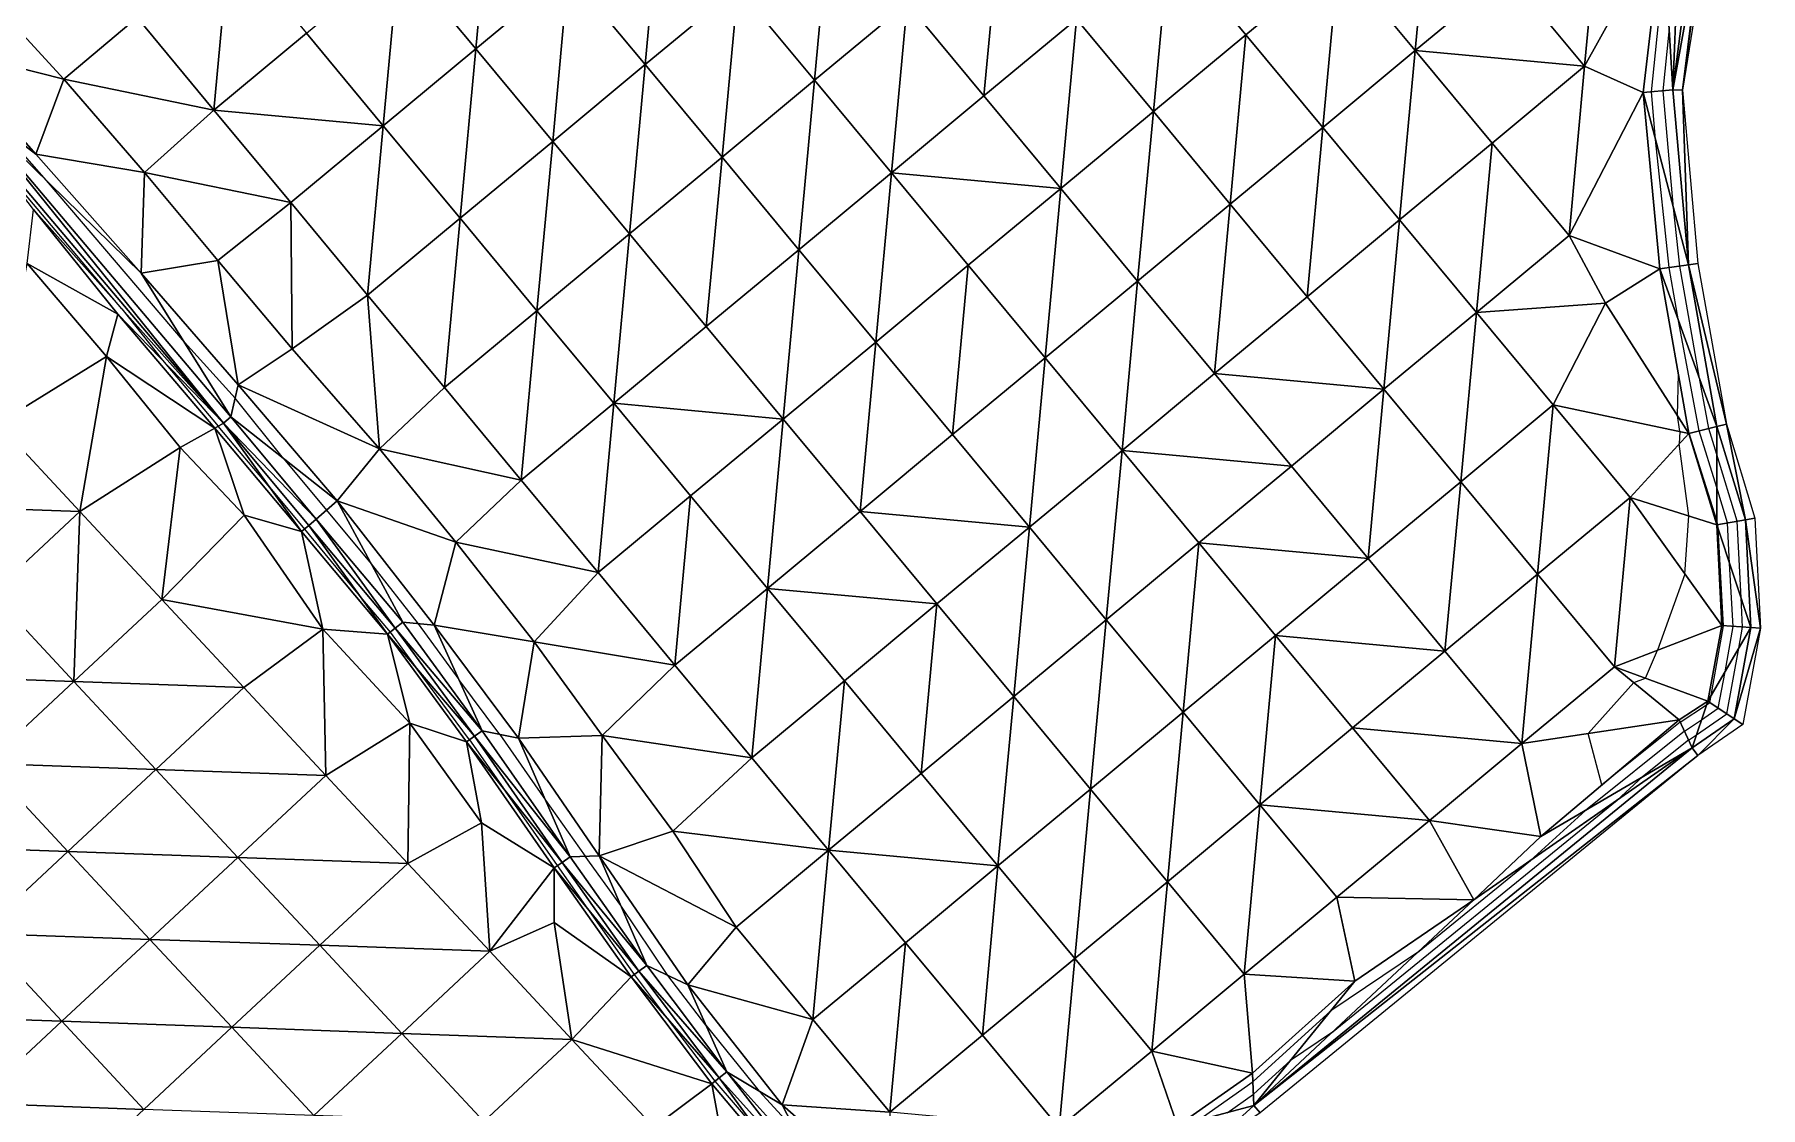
# Model space of a CAD drawing. Extents: x 452550 to 453808, y 451368 to 453069.
# Drawn here: x 453619.3 to 453762.8, y 451922.4 to 452011.6 of the extents above; entities that cross this region are included whole.
import ezdxf

# ---------------------------------------------------------------- set-up
doc = ezdxf.new("R2010")
doc.units = 0
doc.header["$LTSCALE"] = 0.35
doc.header["$MEASUREMENT"] = 0
doc.linetypes.add('DASHED', pattern=[5442.857143, 3628.571429, -1814.285714])
doc.layers.add('Default', color=42, linetype='Continuous', lineweight=25)
doc.layers.add('FPS_Contours-Minor', color=40, linetype='DASHED', lineweight=25)

msp = doc.modelspace()

# ---------------------------------------------------------------- linework, layer by layer
at = {"layer": 'Default', "color": 8, "linetype": 'Continuous', "lineweight": 25}
for points in [[(453760.71, 452046.73, 12.87), (453758.08, 452021.04, 14.34), (453755.53, 452006.96, 13.09)], [(453756.62, 452034.11, 14.3), (453760.71, 452046.73, 12.87), (453755.53, 452006.96, 13.09)], [(453761.5, 452046.63, 12.87), (453761.42, 452038.61, 14.4), (453756.33, 452006.94, 13.09)], [(453758.08, 452021.04, 14.34), (453761.5, 452046.63, 12.87), (453756.33, 452006.94, 13.09)], [(453755.53, 452006.96, 13.09), (453754.69, 452020.67, 14.26), (453756.62, 452034.11, 14.3)], [(453649.63, 452018.07, 14.16), (453657.32, 452024.46, 14.18), (453656.02, 452010.38, 14.16)], [(453657.32, 452024.46, 14.18), (453663.71, 452016.76, 14.17), (453656.02, 452010.38, 14.16)], [(453727.73, 452017.93, 14.16), (453735.43, 452024.32, 14.17), (453734.12, 452010.24, 14.16)], [(453735.43, 452024.32, 14.17), (453741.82, 452016.63, 14.15), (453734.12, 452010.24, 14.16)], [(453663.71, 452016.76, 14.17), (453671.41, 452023.15, 14.2), (453670.1, 452009.07, 14.17)], [(453671.41, 452023.15, 14.2), (453677.79, 452015.46, 14.21), (453670.1, 452009.07, 14.17)], [(453741.82, 452016.63, 14.15), (453749.51, 452023.01, 14.26), (453748.2, 452008.93, 14.3)], [(453748.2, 452008.93, 14.3), (453749.51, 452023.01, 14.26), (453754.69, 452020.67, 14.26)], [(453677.79, 452015.46, 14.21), (453685.49, 452021.85, 14.26), (453684.18, 452007.77, 14.2)], [(453685.49, 452021.85, 14.26), (453691.88, 452014.15, 14.26), (453684.18, 452007.77, 14.2)], [(453691.88, 452014.15, 14.26), (453699.57, 452020.54, 14.24), (453698.26, 452006.46, 14.26)], [(453699.57, 452020.54, 14.24), (453705.96, 452012.85, 14.24), (453698.26, 452006.46, 14.26)], [(453748.2, 452008.93, 14.3), (453754.69, 452020.67, 14.26), (453753.07, 452006.76, 14.34)], [(453753.07, 452006.76, 14.34), (453754.69, 452020.67, 14.26), (453755.53, 452006.96, 13.09)], [(453758.08, 452021.04, 14.34), (453756.33, 452006.94, 13.09), (453755.53, 452006.96, 13.09)], [(453627.86, 452012.99, 14.18), (453635.55, 452019.37, 14.15), (453634.24, 452005.29, 14.19)], [(453635.55, 452019.37, 14.15), (453641.94, 452011.68, 14.15), (453634.24, 452005.29, 14.19)], [(453705.96, 452012.85, 14.24), (453713.65, 452019.24, 14.19), (453712.35, 452005.16, 14.23)], [(453713.65, 452019.24, 14.19), (453720.04, 452011.54, 14.2), (453712.35, 452005.16, 14.23)], [(453713.65, 452019.24, 14.19), (453727.73, 452017.93, 14.16), (453720.04, 452011.54, 14.2)], [(453641.94, 452011.68, 14.15), (453649.63, 452018.07, 14.16), (453648.33, 452003.99, 14.18)], [(453649.63, 452018.07, 14.16), (453656.02, 452010.38, 14.16), (453648.33, 452003.99, 14.18)], [(453720.04, 452011.54, 14.2), (453727.73, 452017.93, 14.16), (453726.43, 452003.85, 14.18)], [(453727.73, 452017.93, 14.16), (453734.12, 452010.24, 14.16), (453726.43, 452003.85, 14.18)], [(453656.02, 452010.38, 14.16), (453663.71, 452016.76, 14.17), (453662.41, 452002.68, 14.16)], [(453663.71, 452016.76, 14.17), (453670.1, 452009.07, 14.17), (453662.41, 452002.68, 14.16)], [(453741.82, 452016.63, 14.15), (453748.2, 452008.93, 14.3), (453734.12, 452010.24, 14.16)], [(453611.69, 452010.4, 14.35), (453615.28, 452014.92, 14.19), (453621.78, 452007.87, 14.18)], [(453627.86, 452012.99, 14.18), (453621.78, 452007.87, 14.18), (453615.28, 452014.92, 14.19)], [(453670.1, 452009.07, 14.17), (453677.79, 452015.46, 14.21), (453676.49, 452001.38, 14.17)], [(453677.79, 452015.46, 14.21), (453684.18, 452007.77, 14.2), (453676.49, 452001.38, 14.17)], [(453627.86, 452012.99, 14.18), (453634.24, 452005.29, 14.19), (453621.78, 452007.87, 14.18)], [(453684.18, 452007.77, 14.2), (453691.88, 452014.15, 14.26), (453690.57, 452000.07, 14.22)], [(453691.88, 452014.15, 14.26), (453698.26, 452006.46, 14.26), (453690.57, 452000.07, 14.22)], [(453698.26, 452006.46, 14.26), (453705.96, 452012.85, 14.24), (453704.65, 451998.77, 14.24)], [(453705.96, 452012.85, 14.24), (453712.35, 452005.16, 14.23), (453704.65, 451998.77, 14.24)], [(453641.94, 452011.68, 14.15), (453648.33, 452003.99, 14.18), (453634.24, 452005.29, 14.19)], [(453712.35, 452005.16, 14.23), (453720.04, 452011.54, 14.2), (453718.73, 451997.46, 14.25)], [(453720.04, 452011.54, 14.2), (453726.43, 452003.85, 14.18), (453718.73, 451997.46, 14.25)], [(453619.43, 452001.61, 14.36), (453612.92, 452006.63, 13.62), (453611.69, 452010.4, 14.35)], [(453621.78, 452007.87, 14.18), (453619.43, 452001.61, 14.36), (453611.69, 452010.4, 14.35)], [(453648.33, 452003.99, 14.18), (453656.02, 452010.38, 14.16), (453654.71, 451996.29, 14.18)], [(453656.02, 452010.38, 14.16), (453662.41, 452002.68, 14.16), (453654.71, 451996.29, 14.18)], [(453726.43, 452003.85, 14.18), (453734.12, 452010.24, 14.16), (453732.82, 451996.16, 14.18)], [(453734.12, 452010.24, 14.16), (453740.51, 452002.54, 14.18), (453732.82, 451996.16, 14.18)], [(453734.12, 452010.24, 14.16), (453748.2, 452008.93, 14.3), (453740.51, 452002.54, 14.18)], [(453662.41, 452002.68, 14.16), (453670.1, 452009.07, 14.17), (453668.8, 451994.99, 14.16)], [(453670.1, 452009.07, 14.17), (453676.49, 452001.38, 14.17), (453668.8, 451994.99, 14.16)], [(453740.51, 452002.54, 14.18), (453748.2, 452008.93, 14.3), (453746.9, 451994.85, 14.26)], [(453746.9, 451994.85, 14.26), (453748.2, 452008.93, 14.3), (453753.07, 452006.76, 14.34)], [(453621.78, 452007.87, 14.18), (453628.48, 452000.11, 14.18), (453619.43, 452001.61, 14.36)], [(453634.24, 452005.29, 14.19), (453628.48, 452000.11, 14.18), (453621.78, 452007.87, 14.18)], [(453676.49, 452001.38, 14.17), (453684.18, 452007.77, 14.2), (453682.88, 451993.68, 14.16)], [(453684.18, 452007.77, 14.2), (453690.57, 452000.07, 14.22), (453682.88, 451993.68, 14.16)], [(453635.05, 451979.25, 13.56), (453612.3, 452006.12, 13.62), (453612.92, 452006.63, 13.62)], [(453635.05, 451979.25, 13.56), (453619.24, 451997.03, 14.38), (453612.3, 452006.12, 13.62)], [(453635.66, 451979.77, 13.56), (453635.05, 451979.25, 13.56), (453612.92, 452006.63, 13.62)], [(453612.92, 452006.63, 13.62), (453619.43, 452001.61, 14.36), (453628.21, 451991.74, 14.4)], [(453628.21, 451991.74, 14.4), (453635.66, 451979.77, 13.56), (453612.92, 452006.63, 13.62)], [(453698.26, 452006.46, 14.26), (453704.65, 451998.77, 14.24), (453690.57, 452000.07, 14.22)], [(453746.9, 451994.85, 14.26), (453753.07, 452006.76, 14.34), (453754.44, 451992.09, 14.45)], [(453753.07, 452006.76, 14.34), (453755.53, 452006.96, 13.09), (453756.83, 451992.41, 13.08)], [(453754.44, 451992.09, 14.45), (453753.07, 452006.76, 14.34), (453756.83, 451992.41, 13.08)], [(453755.53, 452006.96, 13.09), (453756.33, 452006.94, 13.09), (453756.83, 451992.41, 13.08)], [(453756.33, 452006.94, 13.09), (453757.62, 451992.52, 13.08), (453756.83, 451992.41, 13.08)], [(453634.24, 452005.29, 14.19), (453640.63, 451997.6, 14.19), (453628.48, 452000.11, 14.18)], [(453634.24, 452005.29, 14.19), (453648.33, 452003.99, 14.18), (453640.63, 451997.6, 14.19)], [(453704.65, 451998.77, 14.24), (453712.35, 452005.16, 14.23), (453711.04, 451991.07, 14.25)], [(453712.35, 452005.16, 14.23), (453718.73, 451997.46, 14.25), (453711.04, 451991.07, 14.25)], [(453640.63, 451997.6, 14.19), (453648.33, 452003.99, 14.18), (453647.02, 451989.91, 14.21)], [(453648.33, 452003.99, 14.18), (453654.71, 451996.29, 14.18), (453647.02, 451989.91, 14.21)], [(453718.73, 451997.46, 14.25), (453726.43, 452003.85, 14.18), (453725.12, 451989.77, 14.25)], [(453726.43, 452003.85, 14.18), (453732.82, 451996.16, 14.18), (453725.12, 451989.77, 14.25)], [(453628.48, 452000.11, 14.18), (453628.21, 451991.74, 14.4), (453619.43, 452001.61, 14.36)], [(453654.71, 451996.29, 14.18), (453662.41, 452002.68, 14.16), (453661.1, 451988.6, 14.16)], [(453662.41, 452002.68, 14.16), (453668.8, 451994.99, 14.16), (453661.1, 451988.6, 14.16)], [(453668.8, 451994.99, 14.16), (453676.49, 452001.38, 14.17), (453675.18, 451987.3, 14.16)], [(453676.49, 452001.38, 14.17), (453682.88, 451993.68, 14.16), (453675.18, 451987.3, 14.16)], [(453732.82, 451996.16, 14.18), (453740.51, 452002.54, 14.18), (453739.2, 451988.46, 14.23)], [(453740.51, 452002.54, 14.18), (453746.9, 451994.85, 14.26), (453739.2, 451988.46, 14.23)], [(453628.48, 452000.11, 14.18), (453634.57, 451992.79, 14.17), (453628.21, 451991.74, 14.4)], [(453640.63, 451997.6, 14.19), (453634.57, 451992.79, 14.17), (453628.48, 452000.11, 14.18)], [(453682.88, 451993.68, 14.16), (453690.57, 452000.07, 14.22), (453689.27, 451985.99, 14.2)], [(453690.57, 452000.07, 14.22), (453696.96, 451992.38, 14.23), (453689.27, 451985.99, 14.2)], [(453690.57, 452000.07, 14.22), (453704.65, 451998.77, 14.24), (453696.96, 451992.38, 14.23)], [(453696.96, 451992.38, 14.23), (453704.65, 451998.77, 14.24), (453703.35, 451984.69, 14.22)], [(453704.65, 451998.77, 14.24), (453711.04, 451991.07, 14.25), (453703.35, 451984.69, 14.22)], [(453626.27, 451988.33, 14.32), (453618.72, 451992.52, 14.17), (453619.24, 451997.03, 14.38)], [(453635.05, 451979.25, 13.56), (453626.27, 451988.33, 14.32), (453619.24, 451997.03, 14.38)], [(453640.63, 451997.6, 14.19), (453640.76, 451985.44, 14.21), (453634.57, 451992.79, 14.17)], [(453640.63, 451997.6, 14.19), (453647.02, 451989.91, 14.21), (453640.76, 451985.44, 14.21)], [(453711.04, 451991.07, 14.25), (453718.73, 451997.46, 14.25), (453717.43, 451983.38, 14.25)], [(453718.73, 451997.46, 14.25), (453725.12, 451989.77, 14.25), (453717.43, 451983.38, 14.25)], [(453647.02, 451989.91, 14.21), (453654.71, 451996.29, 14.18), (453653.41, 451982.21, 14.18)], [(453654.71, 451996.29, 14.18), (453661.1, 451988.6, 14.16), (453653.41, 451982.21, 14.18)], [(453725.12, 451989.77, 14.25), (453732.82, 451996.16, 14.18), (453731.51, 451982.07, 14.22)], [(453732.82, 451996.16, 14.18), (453739.2, 451988.46, 14.23), (453731.51, 451982.07, 14.22)], [(453661.1, 451988.6, 14.16), (453668.8, 451994.99, 14.16), (453667.49, 451980.91, 14.15)], [(453668.8, 451994.99, 14.16), (453675.18, 451987.3, 14.16), (453667.49, 451980.91, 14.15)], [(453739.2, 451988.46, 14.23), (453746.9, 451994.85, 14.26), (453749.94, 451989.23, 14.34)], [(453749.94, 451989.23, 14.34), (453746.9, 451994.85, 14.26), (453754.44, 451992.09, 14.45)], [(453634.57, 451992.79, 14.17), (453636.26, 451982.43, 14.31), (453628.21, 451991.74, 14.4)], [(453634.57, 451992.79, 14.17), (453640.76, 451985.44, 14.21), (453636.26, 451982.43, 14.31)], [(453675.18, 451987.3, 14.16), (453682.88, 451993.68, 14.16), (453681.57, 451979.6, 14.16)], [(453682.88, 451993.68, 14.16), (453689.27, 451985.99, 14.2), (453681.57, 451979.6, 14.16)], [(453616.27, 451979.23, 14.18), (453618.72, 451992.52, 14.17), (453625.32, 451984.79, 14.17)], [(453625.32, 451984.79, 14.17), (453618.72, 451992.52, 14.17), (453626.27, 451988.33, 14.32)], [(453628.21, 451991.74, 14.4), (453636.26, 451982.43, 14.31), (453635.66, 451979.77, 13.56)], [(453689.27, 451985.99, 14.2), (453696.96, 451992.38, 14.23), (453695.65, 451978.3, 14.2)], [(453696.96, 451992.38, 14.23), (453703.35, 451984.69, 14.22), (453695.65, 451978.3, 14.2)], [(453749.94, 451989.23, 14.34), (453754.44, 451992.09, 14.45), (453756.86, 451978.41, 14.53)], [(453754.44, 451992.09, 14.45), (453756.83, 451992.41, 13.08), (453759.2, 451978.97, 13.08)], [(453756.86, 451978.41, 14.53), (453754.44, 451992.09, 14.45), (453759.2, 451978.97, 13.08)], [(453757.62, 451992.52, 13.08), (453759.98, 451979.16, 13.08), (453756.83, 451992.41, 13.08)], [(453756.83, 451992.41, 13.08), (453759.98, 451979.16, 13.08), (453759.2, 451978.97, 13.08)], [(453647.02, 451989.91, 14.21), (453648.01, 451977.13, 14.21), (453640.76, 451985.44, 14.21)], [(453647.02, 451989.91, 14.21), (453653.41, 451982.21, 14.18), (453648.01, 451977.13, 14.21)], [(453703.35, 451984.69, 14.22), (453711.04, 451991.07, 14.25), (453709.74, 451976.99, 14.21)], [(453711.04, 451991.07, 14.25), (453717.43, 451983.38, 14.25), (453709.74, 451976.99, 14.21)], [(453653.41, 451982.21, 14.18), (453661.1, 451988.6, 14.16), (453659.8, 451974.52, 14.2)], [(453661.1, 451988.6, 14.16), (453667.49, 451980.91, 14.15), (453659.8, 451974.52, 14.2)], [(453725.12, 451989.77, 14.25), (453731.51, 451982.07, 14.22), (453717.43, 451983.38, 14.25)], [(453731.51, 451982.07, 14.22), (453739.2, 451988.46, 14.23), (453737.9, 451974.38, 14.23)], [(453739.2, 451988.46, 14.23), (453745.59, 451980.77, 14.14), (453737.9, 451974.38, 14.23)], [(453745.59, 451980.77, 14.14), (453739.2, 451988.46, 14.23), (453749.94, 451989.23, 14.34)], [(453745.59, 451980.77, 14.14), (453749.94, 451989.23, 14.34), (453756.86, 451978.41, 14.53)], [(453634.32, 451978.84, 14.29), (453625.32, 451984.79, 14.17), (453626.27, 451988.33, 14.32)], [(453635.05, 451979.25, 13.56), (453634.32, 451978.84, 14.29), (453626.27, 451988.33, 14.32)], [(453675.18, 451987.3, 14.16), (453681.57, 451979.6, 14.16), (453667.49, 451980.91, 14.15)], [(453681.57, 451979.6, 14.16), (453689.27, 451985.99, 14.2), (453687.96, 451971.91, 14.15)], [(453689.27, 451985.99, 14.2), (453695.65, 451978.3, 14.2), (453687.96, 451971.91, 14.15)], [(453623.09, 451971.92, 14.13), (453616.27, 451979.23, 14.18), (453625.32, 451984.79, 14.17)], [(453623.09, 451971.92, 14.13), (453625.32, 451984.79, 14.17), (453631.45, 451977.24, 14.16)], [(453631.45, 451977.24, 14.16), (453625.32, 451984.79, 14.17), (453634.32, 451978.84, 14.29)], [(453636.26, 451982.43, 14.31), (453640.76, 451985.44, 14.21), (453648.01, 451977.13, 14.21)], [(453695.65, 451978.3, 14.2), (453703.35, 451984.69, 14.22), (453702.04, 451970.6, 14.19)], [(453703.35, 451984.69, 14.22), (453709.74, 451976.99, 14.21), (453702.04, 451970.6, 14.19)], [(453717.43, 451983.38, 14.25), (453723.82, 451975.69, 14.24), (453709.74, 451976.99, 14.21)], [(453717.43, 451983.38, 14.25), (453731.51, 451982.07, 14.22), (453723.82, 451975.69, 14.24)], [(453644.5, 451972.79, 14.45), (453635.66, 451979.77, 13.56), (453636.26, 451982.43, 14.31)], [(453648.01, 451977.13, 14.21), (453644.5, 451972.79, 14.45), (453636.26, 451982.43, 14.31)], [(453653.41, 451982.21, 14.18), (453659.8, 451974.52, 14.2), (453648.01, 451977.13, 14.21)], [(453723.82, 451975.69, 14.24), (453731.51, 451982.07, 14.22), (453730.21, 451967.99, 14.23)], [(453731.51, 451982.07, 14.22), (453737.9, 451974.38, 14.23), (453730.21, 451967.99, 14.23)], [(453635.05, 451979.25, 13.56), (453635.66, 451979.77, 13.56), (453642.75, 451971.27, 13.58)], [(453635.66, 451979.77, 13.56), (453644.5, 451972.79, 14.45), (453642.75, 451971.27, 13.58)], [(453659.8, 451974.52, 14.2), (453667.49, 451980.91, 14.15), (453666.19, 451966.83, 14.19)], [(453667.49, 451980.91, 14.15), (453673.88, 451973.21, 14.16), (453666.19, 451966.83, 14.19)], [(453667.49, 451980.91, 14.15), (453681.57, 451979.6, 14.16), (453673.88, 451973.21, 14.16)], [(453737.9, 451974.38, 14.23), (453745.59, 451980.77, 14.14), (453744.29, 451966.69, 14.27)], [(453745.59, 451980.77, 14.14), (453751.98, 451973.08, 14.37), (453744.29, 451966.69, 14.27)], [(453751.98, 451973.08, 14.37), (453745.59, 451980.77, 14.14), (453756.86, 451978.41, 14.53)], [(453608.96, 451972.41, 14.18), (453616.27, 451979.23, 14.18), (453623.09, 451971.92, 14.13)], [(453636.77, 451971.61, 14.15), (453631.45, 451977.24, 14.16), (453634.32, 451978.84, 14.29)], [(453635.05, 451979.25, 13.56), (453641.53, 451970.24, 14.3), (453634.32, 451978.84, 14.29)], [(453641.53, 451970.24, 14.3), (453636.77, 451971.61, 14.15), (453634.32, 451978.84, 14.29)], [(453635.05, 451979.25, 13.56), (453642.14, 451970.76, 13.58), (453641.53, 451970.24, 14.3)], [(453635.05, 451979.25, 13.56), (453642.75, 451971.27, 13.58), (453642.14, 451970.76, 13.58)], [(453673.88, 451973.21, 14.16), (453681.57, 451979.6, 14.16), (453680.27, 451965.52, 14.14)], [(453681.57, 451979.6, 14.16), (453687.96, 451971.91, 14.15), (453680.27, 451965.52, 14.14)], [(453751.98, 451973.08, 14.37), (453756.86, 451978.41, 14.53), (453759.18, 451970.81, 14.56)], [(453759.18, 451970.81, 14.56), (453756.86, 451978.41, 14.53), (453759.2, 451978.97, 13.08)], [(453759.18, 451970.81, 14.56), (453759.2, 451978.97, 13.08), (453761.56, 451971.23, 13.07)], [(453759.2, 451978.97, 13.08), (453759.98, 451979.16, 13.08), (453761.56, 451971.23, 13.07)], [(453759.98, 451979.16, 13.08), (453762.35, 451971.37, 13.07), (453761.56, 451971.23, 13.07)], [(453629.91, 451964.6, 14.15), (453623.09, 451971.92, 14.13), (453631.45, 451977.24, 14.16)], [(453629.91, 451964.6, 14.15), (453631.45, 451977.24, 14.16), (453636.77, 451971.61, 14.15)], [(453648.01, 451977.13, 14.21), (453654.37, 451969.37, 14.21), (453644.5, 451972.79, 14.45)], [(453659.8, 451974.52, 14.2), (453654.37, 451969.37, 14.21), (453648.01, 451977.13, 14.21)], [(453695.65, 451978.3, 14.2), (453702.04, 451970.6, 14.19), (453687.96, 451971.91, 14.15)], [(453702.04, 451970.6, 14.19), (453709.74, 451976.99, 14.21), (453708.43, 451962.91, 14.19)], [(453709.74, 451976.99, 14.21), (453716.12, 451969.3, 14.21), (453708.43, 451962.91, 14.19)], [(453709.74, 451976.99, 14.21), (453723.82, 451975.69, 14.24), (453716.12, 451969.3, 14.21)], [(453723.82, 451975.69, 14.24), (453730.21, 451967.99, 14.23), (453716.12, 451969.3, 14.21)], [(453659.8, 451974.52, 14.2), (453666.19, 451966.83, 14.19), (453654.37, 451969.37, 14.21)], [(453730.21, 451967.99, 14.23), (453737.9, 451974.38, 14.23), (453736.59, 451960.3, 14.23)], [(453737.9, 451974.38, 14.23), (453744.29, 451966.69, 14.27), (453736.59, 451960.3, 14.23)], [(453644.5, 451972.79, 14.45), (453649.94, 451962.7, 13.59), (453642.75, 451971.27, 13.58)], [(453652.55, 451962.45, 14.42), (453649.94, 451962.7, 13.59), (453644.5, 451972.79, 14.45)], [(453654.37, 451969.37, 14.21), (453652.55, 451962.45, 14.42), (453644.5, 451972.79, 14.45)], [(453666.19, 451966.83, 14.19), (453673.88, 451973.21, 14.16), (453672.57, 451959.13, 14.17)], [(453673.88, 451973.21, 14.16), (453680.27, 451965.52, 14.14), (453672.57, 451959.13, 14.17)], [(453744.29, 451966.69, 14.27), (453751.98, 451973.08, 14.37), (453750.68, 451958.99, 14.44)], [(453750.68, 451958.99, 14.44), (453751.98, 451973.08, 14.37), (453759.6, 451962.42, 14.59)], [(453751.98, 451973.08, 14.37), (453759.18, 451970.81, 14.56), (453759.6, 451962.42, 14.59)], [(453615.78, 451965.1, 14.14), (453608.96, 451972.41, 14.18), (453623.09, 451971.92, 14.13)], [(453615.78, 451965.1, 14.14), (453623.09, 451971.92, 14.13), (453622.59, 451957.78, 14.15)], [(453622.59, 451957.78, 14.15), (453623.09, 451971.92, 14.13), (453629.91, 451964.6, 14.15)], [(453629.91, 451964.6, 14.15), (453636.77, 451971.61, 14.15), (453643.29, 451962.12, 14.14)], [(453643.29, 451962.12, 14.14), (453636.77, 451971.61, 14.15), (453641.53, 451970.24, 14.3)], [(453642.14, 451970.76, 13.58), (453642.75, 451971.27, 13.58), (453649.31, 451962.2, 13.59)], [(453642.75, 451971.27, 13.58), (453649.94, 451962.7, 13.59), (453649.31, 451962.2, 13.59)], [(453687.96, 451971.91, 14.15), (453694.35, 451964.22, 14.15), (453680.27, 451965.52, 14.14)], [(453687.96, 451971.91, 14.15), (453702.04, 451970.6, 14.19), (453694.35, 451964.22, 14.15)], [(453759.18, 451970.81, 14.56), (453761.56, 451971.23, 13.07), (453762.01, 451962.26, 13.07)], [(453762.35, 451971.37, 13.07), (453762.82, 451962.2, 13.07), (453761.56, 451971.23, 13.07)], [(453761.56, 451971.23, 13.07), (453762.82, 451962.2, 13.07), (453762.01, 451962.26, 13.07)], [(453642.14, 451970.76, 13.58), (453648.68, 451961.71, 14.2), (453641.53, 451970.24, 14.3)], [(453648.68, 451961.71, 14.2), (453643.29, 451962.12, 14.14), (453641.53, 451970.24, 14.3)], [(453642.14, 451970.76, 13.58), (453649.31, 451962.2, 13.59), (453648.68, 451961.71, 14.2)], [(453694.35, 451964.22, 14.15), (453702.04, 451970.6, 14.19), (453700.74, 451956.52, 14.12)], [(453702.04, 451970.6, 14.19), (453708.43, 451962.91, 14.19), (453700.74, 451956.52, 14.12)], [(453759.6, 451962.42, 14.59), (453759.18, 451970.81, 14.56), (453762.01, 451962.26, 13.07)], [(453654.37, 451969.37, 14.21), (453660.87, 451961.06, 14.18), (453652.55, 451962.45, 14.42)], [(453666.19, 451966.83, 14.19), (453660.87, 451961.06, 14.18), (453654.37, 451969.37, 14.21)], [(453708.43, 451962.91, 14.19), (453716.12, 451969.3, 14.21), (453714.82, 451955.22, 14.18)], [(453716.12, 451969.3, 14.21), (453722.51, 451961.6, 14.18), (453714.82, 451955.22, 14.18)], [(453716.12, 451969.3, 14.21), (453730.21, 451967.99, 14.23), (453722.51, 451961.6, 14.18)], [(453666.19, 451966.83, 14.19), (453672.57, 451959.13, 14.17), (453660.87, 451961.06, 14.18)], [(453730.21, 451967.99, 14.23), (453736.59, 451960.3, 14.23), (453722.51, 451961.6, 14.18)], [(453672.57, 451959.13, 14.17), (453680.27, 451965.52, 14.14), (453678.96, 451951.44, 14.14)], [(453680.27, 451965.52, 14.14), (453686.66, 451957.83, 14.14), (453678.96, 451951.44, 14.14)], [(453680.27, 451965.52, 14.14), (453694.35, 451964.22, 14.15), (453686.66, 451957.83, 14.14)], [(453736.59, 451960.3, 14.23), (453744.29, 451966.69, 14.27), (453742.98, 451952.61, 14.4)], [(453744.29, 451966.69, 14.27), (453750.68, 451958.99, 14.44), (453742.98, 451952.61, 14.4)], [(453608.46, 451958.28, 14.16), (453615.78, 451965.1, 14.14), (453622.59, 451957.78, 14.15)], [(453622.59, 451957.78, 14.15), (453629.91, 451964.6, 14.15), (453636.73, 451957.28, 14.17)], [(453636.73, 451957.28, 14.17), (453629.91, 451964.6, 14.15), (453643.29, 451962.12, 14.14)], [(453686.66, 451957.83, 14.14), (453694.35, 451964.22, 14.15), (453693.04, 451950.13, 14.1)], [(453694.35, 451964.22, 14.15), (453700.74, 451956.52, 14.12), (453693.04, 451950.13, 14.1)], [(453656.55, 451953.68, 13.6), (453649.31, 451962.2, 13.59), (453649.94, 451962.7, 13.59)], [(453652.55, 451962.45, 14.42), (453656.55, 451953.68, 13.6), (453649.94, 451962.7, 13.59)], [(453700.74, 451956.52, 14.12), (453708.43, 451962.91, 14.19), (453707.13, 451948.83, 14.15)], [(453708.43, 451962.91, 14.19), (453714.82, 451955.22, 14.18), (453707.13, 451948.83, 14.15)], [(453643.54, 451949.97, 14.16), (453636.73, 451957.28, 14.17), (453643.29, 451962.12, 14.14)], [(453643.54, 451949.97, 14.16), (453643.29, 451962.12, 14.14), (453650.53, 451954.31, 14.11)], [(453650.53, 451954.31, 14.11), (453643.29, 451962.12, 14.14), (453648.68, 451961.71, 14.2)], [(453655.9, 451953.22, 13.6), (453648.68, 451961.71, 14.2), (453649.31, 451962.2, 13.59)], [(453655.9, 451953.22, 13.6), (453655.24, 451952.75, 14.24), (453648.68, 451961.71, 14.2)], [(453655.24, 451952.75, 14.24), (453650.53, 451954.31, 14.11), (453648.68, 451961.71, 14.2)], [(453656.55, 451953.68, 13.6), (453655.9, 451953.22, 13.6), (453649.31, 451962.2, 13.59)], [(453659.56, 451953.07, 14.42), (453656.55, 451953.68, 13.6), (453652.55, 451962.45, 14.42)], [(453660.87, 451961.06, 14.18), (453659.56, 451953.07, 14.42), (453652.55, 451962.45, 14.42)], [(453714.82, 451955.22, 14.18), (453722.51, 451961.6, 14.18), (453721.21, 451947.52, 14.22)], [(453722.51, 451961.6, 14.18), (453728.9, 451953.91, 14.25), (453721.21, 451947.52, 14.22)], [(453722.51, 451961.6, 14.18), (453736.59, 451960.3, 14.23), (453728.9, 451953.91, 14.25)], [(453750.68, 451958.99, 14.44), (453759.6, 451962.42, 14.59), (453758.44, 451956.14, 14.62)], [(453758.44, 451956.14, 14.62), (453759.6, 451962.42, 14.59), (453762.01, 451962.26, 13.07)], [(453758.44, 451956.14, 14.62), (453762.01, 451962.26, 13.07), (453760.62, 451954.67, 13.07)], [(453762.01, 451962.26, 13.07), (453762.82, 451962.2, 13.07), (453760.62, 451954.67, 13.07)], [(453762.82, 451962.2, 13.07), (453761.34, 451954.21, 13.07), (453760.62, 451954.67, 13.07)], [(453660.87, 451961.06, 14.18), (453666.51, 451953.29, 14.19), (453659.56, 451953.07, 14.42)], [(453672.57, 451959.13, 14.17), (453666.51, 451953.29, 14.19), (453660.87, 451961.06, 14.18)], [(453736.59, 451960.3, 14.23), (453742.98, 451952.61, 14.4), (453728.9, 451953.91, 14.25)], [(453615.28, 451950.96, 14.17), (453608.46, 451958.28, 14.16), (453622.59, 451957.78, 14.15)], [(453672.57, 451959.13, 14.17), (453678.96, 451951.44, 14.14), (453666.51, 451953.29, 14.19)], [(453742.98, 451952.61, 14.4), (453750.68, 451958.99, 14.44), (453756.06, 451954.6, 14.64)], [(453750.68, 451958.99, 14.44), (453758.44, 451956.14, 14.62), (453756.06, 451954.6, 14.64)], [(453615.28, 451950.96, 14.17), (453622.59, 451957.78, 14.15), (453629.41, 451950.47, 14.18)], [(453629.41, 451950.47, 14.18), (453622.59, 451957.78, 14.15), (453636.73, 451957.28, 14.17)], [(453629.41, 451950.47, 14.18), (453636.73, 451957.28, 14.17), (453643.54, 451949.97, 14.16)], [(453678.96, 451951.44, 14.14), (453686.66, 451957.83, 14.14), (453685.35, 451943.75, 14.13)], [(453686.66, 451957.83, 14.14), (453693.04, 451950.13, 14.1), (453685.35, 451943.75, 14.13)], [(453693.04, 451950.13, 14.1), (453700.74, 451956.52, 14.12), (453699.43, 451942.44, 14.13)], [(453700.74, 451956.52, 14.12), (453707.13, 451948.83, 14.15), (453699.43, 451942.44, 14.13)], [(453756.06, 451954.6, 14.64), (453758.44, 451956.14, 14.62), (453757.13, 451952.25, 13.07)], [(453758.44, 451956.14, 14.62), (453760.62, 451954.67, 13.07), (453757.13, 451952.25, 13.07)], [(453650.36, 451942.65, 14.19), (453643.54, 451949.97, 14.16), (453650.53, 451954.31, 14.11)], [(453650.36, 451942.65, 14.19), (453650.53, 451954.31, 14.11), (453656.48, 451946.01, 14.15)], [(453656.48, 451946.01, 14.15), (453650.53, 451954.31, 14.11), (453655.24, 451952.75, 14.24)], [(453707.13, 451948.83, 14.15), (453714.82, 451955.22, 14.18), (453713.51, 451941.13, 14.21)], [(453714.82, 451955.22, 14.18), (453721.21, 451947.52, 14.22), (453713.51, 451941.13, 14.21)], [(453728.9, 451953.91, 14.25), (453735.29, 451946.22, 14.34), (453721.21, 451947.52, 14.22)], [(453728.9, 451953.91, 14.25), (453742.98, 451952.61, 14.4), (453735.29, 451946.22, 14.34)], [(453742.98, 451952.61, 14.4), (453756.06, 451954.6, 14.64), (453744.56, 451944.9, 14.39)], [(453756.06, 451954.6, 14.64), (453757.13, 451952.25, 13.07), (453744.56, 451944.9, 14.39)], [(453760.62, 451954.67, 13.07), (453757.61, 451951.61, 13.07), (453757.13, 451952.25, 13.07)], [(453761.34, 451954.21, 13.07), (453757.61, 451951.61, 13.07), (453760.62, 451954.67, 13.07)], [(453663.19, 451942.73, 13.61), (453655.24, 451952.75, 14.24), (453655.9, 451953.22, 13.6)], [(453663.19, 451942.73, 13.61), (453662.54, 451942.27, 14.29), (453655.24, 451952.75, 14.24)], [(453662.54, 451942.27, 14.29), (453656.48, 451946.01, 14.15), (453655.24, 451952.75, 14.24)], [(453663.85, 451943.19, 13.61), (453655.9, 451953.22, 13.6), (453656.55, 451953.68, 13.6)], [(453663.85, 451943.19, 13.61), (453663.19, 451942.73, 13.61), (453655.9, 451953.22, 13.6)], [(453659.56, 451953.07, 14.42), (453663.85, 451943.19, 13.61), (453656.55, 451953.68, 13.6)], [(453666.51, 451953.29, 14.19), (453666.28, 451943.28, 14.36), (453659.56, 451953.07, 14.42)], [(453666.28, 451943.28, 14.36), (453663.85, 451943.19, 13.61), (453659.56, 451953.07, 14.42)], [(453666.51, 451953.29, 14.19), (453672.39, 451945.33, 14.2), (453666.28, 451943.28, 14.36)], [(453678.96, 451951.44, 14.14), (453672.39, 451945.33, 14.2), (453666.51, 451953.29, 14.19)], [(453735.29, 451946.22, 14.34), (453742.98, 451952.61, 14.4), (453744.56, 451944.9, 14.39)], [(453678.96, 451951.44, 14.14), (453685.35, 451943.75, 14.13), (453672.39, 451945.33, 14.2)], [(453757.13, 451952.25, 13.07), (453757.61, 451951.61, 13.07), (453720.7, 451922.51, 13.05)], [(453738.99, 451939.63, 14.33), (453757.13, 451952.25, 13.07), (453720.7, 451922.51, 13.05)], [(453757.61, 451951.61, 13.07), (453721.23, 451921.9, 13.05), (453720.7, 451922.51, 13.05)], [(453738.99, 451939.63, 14.33), (453744.56, 451944.9, 14.39), (453757.13, 451952.25, 13.07)], [(453607.96, 451944.15, 14.18), (453615.28, 451950.96, 14.17), (453622.1, 451943.65, 14.17)], [(453622.1, 451943.65, 14.17), (453615.28, 451950.96, 14.17), (453629.41, 451950.47, 14.18)], [(453622.1, 451943.65, 14.17), (453629.41, 451950.47, 14.18), (453636.23, 451943.15, 14.15)], [(453636.23, 451943.15, 14.15), (453629.41, 451950.47, 14.18), (453643.54, 451949.97, 14.16)], [(453636.23, 451943.15, 14.15), (453643.54, 451949.97, 14.16), (453650.36, 451942.65, 14.19)], [(453693.04, 451950.13, 14.1), (453699.43, 451942.44, 14.13), (453685.35, 451943.75, 14.13)], [(453699.43, 451942.44, 14.13), (453707.13, 451948.83, 14.15), (453705.82, 451934.75, 14.13)], [(453707.13, 451948.83, 14.15), (453713.51, 451941.13, 14.21), (453705.82, 451934.75, 14.13)], [(453713.51, 451941.13, 14.21), (453721.21, 451947.52, 14.22), (453719.9, 451933.44, 14.3)], [(453721.21, 451947.52, 14.22), (453727.6, 451939.83, 14.33), (453719.9, 451933.44, 14.3)], [(453721.21, 451947.52, 14.22), (453735.29, 451946.22, 14.34), (453727.6, 451939.83, 14.33)], [(453657.18, 451935.34, 14.2), (453650.36, 451942.65, 14.19), (453656.48, 451946.01, 14.15)], [(453657.18, 451935.34, 14.2), (453656.48, 451946.01, 14.15), (453662.54, 451942.27, 14.29)], [(453666.28, 451943.28, 14.36), (453672.39, 451945.33, 14.2), (453677.66, 451937.36, 14.22)], [(453685.35, 451943.75, 14.13), (453677.66, 451937.36, 14.22), (453672.39, 451945.33, 14.2)], [(453727.6, 451939.83, 14.33), (453735.29, 451946.22, 14.34), (453738.99, 451939.63, 14.33)], [(453735.29, 451946.22, 14.34), (453744.56, 451944.9, 14.39), (453738.99, 451939.63, 14.33)], [(453614.78, 451936.83, 14.18), (453607.96, 451944.15, 14.18), (453622.1, 451943.65, 14.17)], [(453614.78, 451936.83, 14.18), (453622.1, 451943.65, 14.17), (453628.91, 451936.33, 14.15)], [(453628.91, 451936.33, 14.15), (453622.1, 451943.65, 14.17), (453636.23, 451943.15, 14.15)], [(453628.91, 451936.33, 14.15), (453636.23, 451943.15, 14.15), (453643.05, 451935.84, 14.15)], [(453643.05, 451935.84, 14.15), (453636.23, 451943.15, 14.15), (453650.36, 451942.65, 14.19)], [(453643.05, 451935.84, 14.15), (453650.36, 451942.65, 14.19), (453657.18, 451935.34, 14.2)], [(453669.58, 451933.69, 13.57), (453662.54, 451942.27, 14.29), (453663.19, 451942.73, 13.61)], [(453670.23, 451934.16, 13.57), (453663.19, 451942.73, 13.61), (453663.85, 451943.19, 13.61)], [(453670.23, 451934.16, 13.57), (453669.58, 451933.69, 13.57), (453663.19, 451942.73, 13.61)], [(453666.28, 451943.28, 14.36), (453670.23, 451934.16, 13.57), (453663.85, 451943.19, 13.61)], [(453673.64, 451932.56, 14.41), (453670.23, 451934.16, 13.57), (453666.28, 451943.28, 14.36)], [(453677.66, 451937.36, 14.22), (453673.64, 451932.56, 14.41), (453666.28, 451943.28, 14.36)], [(453677.66, 451937.36, 14.22), (453685.35, 451943.75, 14.13), (453684.05, 451929.66, 14.19)], [(453685.35, 451943.75, 14.13), (453691.74, 451936.05, 14.13), (453684.05, 451929.66, 14.19)], [(453685.35, 451943.75, 14.13), (453699.43, 451942.44, 14.13), (453691.74, 451936.05, 14.13)], [(453691.74, 451936.05, 14.13), (453699.43, 451942.44, 14.13), (453698.13, 451928.36, 14.22)], [(453699.43, 451942.44, 14.13), (453705.82, 451934.75, 14.13), (453698.13, 451928.36, 14.22)], [(453662.53, 451937.73, 14.17), (453657.18, 451935.34, 14.2), (453662.54, 451942.27, 14.29)], [(453668.93, 451933.22, 14.32), (453662.53, 451937.73, 14.17), (453662.54, 451942.27, 14.29)], [(453669.58, 451933.69, 13.57), (453668.93, 451933.22, 14.32), (453662.54, 451942.27, 14.29)], [(453705.82, 451934.75, 14.13), (453713.51, 451941.13, 14.21), (453712.21, 451927.05, 14.31)], [(453713.51, 451941.13, 14.21), (453719.9, 451933.44, 14.3), (453712.21, 451927.05, 14.31)], [(453719.9, 451933.44, 14.3), (453727.6, 451939.83, 14.33), (453729.1, 451932.86, 14.3)], [(453720.7, 451922.51, 13.05), (453729.1, 451932.86, 14.3), (453738.99, 451939.63, 14.33)], [(453727.6, 451939.83, 14.33), (453738.99, 451939.63, 14.33), (453729.1, 451932.86, 14.3)], [(453607.46, 451930.01, 14.19), (453614.78, 451936.83, 14.18), (453621.6, 451929.52, 14.16)], [(453621.6, 451929.52, 14.16), (453614.78, 451936.83, 14.18), (453628.91, 451936.33, 14.15)], [(453664, 451928.02, 14.22), (453657.18, 451935.34, 14.2), (453662.53, 451937.73, 14.17)], [(453664, 451928.02, 14.22), (453662.53, 451937.73, 14.17), (453668.93, 451933.22, 14.32)], [(453677.66, 451937.36, 14.22), (453684.05, 451929.66, 14.19), (453673.64, 451932.56, 14.41)], [(453621.6, 451929.52, 14.16), (453628.91, 451936.33, 14.15), (453635.73, 451929.02, 14.15)], [(453635.73, 451929.02, 14.15), (453628.91, 451936.33, 14.15), (453643.05, 451935.84, 14.15)], [(453635.73, 451929.02, 14.15), (453643.05, 451935.84, 14.15), (453649.87, 451928.52, 14.16)], [(453649.87, 451928.52, 14.16), (453643.05, 451935.84, 14.15), (453657.18, 451935.34, 14.2)], [(453649.87, 451928.52, 14.16), (453657.18, 451935.34, 14.2), (453664, 451928.02, 14.22)], [(453684.05, 451929.66, 14.19), (453691.74, 451936.05, 14.13), (453690.43, 451921.97, 14.31)], [(453691.74, 451936.05, 14.13), (453698.13, 451928.36, 14.22), (453690.43, 451921.97, 14.31)], [(453676.88, 451925.32, 13.52), (453669.58, 451933.69, 13.57), (453670.23, 451934.16, 13.57)], [(453673.64, 451932.56, 14.41), (453676.88, 451925.32, 13.52), (453670.23, 451934.16, 13.57)], [(453698.13, 451928.36, 14.22), (453705.82, 451934.75, 14.13), (453704.52, 451920.66, 14.43)], [(453705.82, 451934.75, 14.13), (453712.21, 451927.05, 14.31), (453704.52, 451920.66, 14.43)], [(453675.63, 451924.31, 14.37), (453664, 451928.02, 14.22), (453668.93, 451933.22, 14.32)], [(453676.26, 451924.81, 13.52), (453668.93, 451933.22, 14.32), (453669.58, 451933.69, 13.57)], [(453676.26, 451924.81, 13.52), (453675.63, 451924.31, 14.37), (453668.93, 451933.22, 14.32)], [(453676.88, 451925.32, 13.52), (453676.26, 451924.81, 13.52), (453669.58, 451933.69, 13.57)], [(453684.05, 451929.66, 14.19), (453681.5, 451922.58, 14.34), (453673.64, 451932.56, 14.41)], [(453681.5, 451922.58, 14.34), (453676.88, 451925.32, 13.52), (453673.64, 451932.56, 14.41)], [(453712.21, 451927.05, 14.31), (453719.9, 451933.44, 14.3), (453720.6, 451925.22, 14.34)], [(453719.9, 451933.44, 14.3), (453729.1, 451932.86, 14.3), (453720.6, 451925.22, 14.34)], [(453720.7, 451922.51, 13.05), (453720.6, 451925.22, 14.34), (453729.1, 451932.86, 14.3)], [(453614.28, 451922.7, 14.19), (453607.46, 451930.01, 14.19), (453621.6, 451929.52, 14.16)], [(453614.28, 451922.7, 14.19), (453621.6, 451929.52, 14.16), (453628.42, 451922.2, 14.15)], [(453628.42, 451922.2, 14.15), (453621.6, 451929.52, 14.16), (453635.73, 451929.02, 14.15)], [(453684.05, 451929.66, 14.19), (453690.43, 451921.97, 14.31), (453681.5, 451922.58, 14.34)], [(453628.42, 451922.2, 14.15), (453635.73, 451929.02, 14.15), (453642.55, 451921.7, 14.15)], [(453642.55, 451921.7, 14.15), (453635.73, 451929.02, 14.15), (453649.87, 451928.52, 14.16)], [(453642.55, 451921.7, 14.15), (453649.87, 451928.52, 14.16), (453656.68, 451921.2, 14.17)], [(453656.68, 451921.2, 14.17), (453649.87, 451928.52, 14.16), (453664, 451928.02, 14.22)], [(453698.13, 451928.36, 14.22), (453704.52, 451920.66, 14.43), (453690.43, 451921.97, 14.31)], [(453656.68, 451921.2, 14.17), (453664, 451928.02, 14.22), (453670.82, 451920.71, 14.26)], [(453670.82, 451920.71, 14.26), (453664, 451928.02, 14.22), (453675.63, 451924.31, 14.37)], [(453704.52, 451920.66, 14.43), (453712.21, 451927.05, 14.31), (453714.35, 451920.82, 14.34)], [(453712.21, 451927.05, 14.31), (453720.6, 451925.22, 14.34), (453714.35, 451920.82, 14.34)], [(453683.8, 451916.44, 13.48), (453676.26, 451924.81, 13.52), (453676.88, 451925.32, 13.52)], [(453684.37, 451917, 13.48), (453683.8, 451916.44, 13.48), (453676.88, 451925.32, 13.52)], [(453681.5, 451922.58, 14.34), (453684.37, 451917, 13.48), (453676.88, 451925.32, 13.52)], [(453714.35, 451920.82, 14.34), (453720.6, 451925.22, 14.34), (453720.7, 451922.51, 13.05)], [(453677.63, 451913.39, 14.32), (453670.82, 451920.71, 14.26), (453675.63, 451924.31, 14.37)], [(453682.93, 451915.67, 14.51), (453675.63, 451924.31, 14.37), (453676.26, 451924.81, 13.52)], [(453682.93, 451915.67, 14.51), (453677.63, 451913.39, 14.32), (453675.63, 451924.31, 14.37)], [(453683.8, 451916.44, 13.48), (453682.93, 451915.67, 14.51), (453676.26, 451924.81, 13.52)], [(453613.78, 451908.56, 14.19), (453614.28, 451922.7, 14.19), (453621.1, 451915.38, 14.16)], [(453621.1, 451915.38, 14.16), (453614.28, 451922.7, 14.19), (453628.42, 451922.2, 14.15)], [(453690.43, 451921.97, 14.31), (453690.49, 451914.65, 14.38), (453681.5, 451922.58, 14.34)], [(453690.49, 451914.65, 14.38), (453684.37, 451917, 13.48), (453681.5, 451922.58, 14.34)], [(453714.35, 451920.82, 14.34), (453720.7, 451922.51, 13.05), (453716.6, 451918.77, 13.11)], [(453720.7, 451922.51, 13.05), (453721.23, 451921.9, 13.05), (453716.6, 451918.77, 13.11)]]:
    msp.add_3dface(points, dxfattribs=at)
at = {"layer": 'FPS_Contours-Minor', "color": 12, "linetype": 'Continuous', "lineweight": 25}
for p, q in [((453753.75, 452006.81, 14), (453754.87, 452017.66, 14)), ((453754.72, 452006.89, 13.5), (453755.23, 452011.8, 13.5)), ((453754.1, 452002.85, 14), (453753.75, 452006.81, 14)), ((453755.58, 451997.17, 13.5), (453754.72, 452006.89, 13.5)), ((453620.32, 451999.43, 14), (453616.24, 452004.07, 14)), ((453755.23, 451992.2, 14), (453754.1, 452002.85, 14)), ((453626.58, 451988.77, 14), (453615.77, 452001.57, 14)), ((453631.8, 451985.98, 14), (453620.32, 451999.43, 14)), ((453756.1, 451992.32, 13.5), (453755.58, 451997.17, 13.5)), ((453756.01, 451987.77, 14), (453755.23, 451992.2, 14)), ((453757.74, 451983, 13.5), (453756.1, 451992.32, 13.5)), ((453626.58, 451988.77, 14), (453629.97, 451984.5, 14)), ((453757.71, 451978.61, 14), (453756.01, 451987.77, 14)), ((453631.8, 451985.98, 14), (453636.01, 451981.33, 14)), ((453629.97, 451984.5, 14), (453634.61, 451979.01, 14)), ((453755.92, 451979.89, 14.5), (453755.99, 451983.34, 14.5)), ((453756.9, 451978.42, 14.5), (453755.99, 451983.34, 14.5)), ((453758.52, 451978.81, 13.5), (453757.74, 451983, 13.5)), ((453640.03, 451976.32, 14), (453636.01, 451981.33, 14)), ((453756.12, 451978.56, 14.5), (453755.92, 451979.89, 14.5)), ((453638.9, 451973.9, 14), (453634.61, 451979.01, 14)), ((453756.12, 451978.56, 14.5), (453756.06, 451977.53, 14.5)), ((453759.18, 451971.15, 14.5), (453756.9, 451978.42, 14.5)), ((453759.19, 451973.9, 14), (453757.71, 451978.61, 14)), ((453759.19, 451976.64, 13.5), (453758.52, 451978.81, 13.5)), ((453756.87, 451971.54, 14.5), (453756.06, 451977.53, 14.5)), ((453640.03, 451976.32, 14), (453643.61, 451972.01, 14)), ((453760.88, 451971.11, 13.5), (453759.19, 451976.64, 13.5)), ((453638.9, 451973.9, 14), (453641.78, 451970.45, 14)), ((453760.07, 451970.97, 14), (453759.19, 451973.9, 14)), ((453643.61, 451972.01, 14), (453647.33, 451967.55, 14)), ((453756.54, 451966.7, 14.5), (453756.87, 451971.54, 14.5)), ((453759.27, 451970.83, 14.5), (453759.18, 451971.15, 14.5)), ((453641.78, 451970.45, 14), (453646.61, 451964.58, 14)), ((453759.29, 451970.46, 14.5), (453759.27, 451970.83, 14.5)), ((453759.74, 451962.41, 14.5), (453759.29, 451970.46, 14.5)), ((453760.24, 451967.59, 14), (453760.07, 451970.97, 14)), ((453761.2, 451964.72, 13.5), (453760.88, 451971.11, 13.5)), ((453647.33, 451967.55, 14), (453651.23, 451962.57, 14)), ((453760.54, 451962.35, 14), (453760.24, 451967.59, 14)), ((453756.54, 451966.7, 14.5), (453754.27, 451960.37, 14.5)), ((453646.61, 451964.58, 14), (453648.89, 451961.87, 14)), ((453761.33, 451962.3, 13.5), (453761.2, 451964.72, 13.5)), ((453651.23, 451962.57, 14), (453654.6, 451957.95, 14)), ((453648.89, 451961.87, 14), (453651.06, 451958.91, 14)), ((453758.72, 451956.61, 14.5), (453759.74, 451962.41, 14.5)), ((453759.87, 451958.58, 14), (453760.54, 451962.35, 14)), ((453761.02, 451960.56, 13.5), (453761.33, 451962.3, 13.5)), ((453753.25, 451958.05, 14.5), (453754.27, 451960.37, 14.5)), ((453760.01, 451955.08, 13.5), (453761.02, 451960.56, 13.5)), ((453655.49, 451952.93, 14), (453651.06, 451958.91, 14)), ((453759.31, 451955.55, 14), (453759.87, 451958.58, 14)), ((453658.02, 451953.38, 14), (453654.6, 451957.95, 14)), ((453748.5, 451953.45, 14.5), (453752.29, 451957.68, 14.5)), ((453752.29, 451957.68, 14.5), (453753.25, 451958.05, 14.5)), ((453756.15, 451954.39, 14.5), (453758.34, 451955.84, 14.5)), ((453757.92, 451954.59, 14), (453759.31, 451955.55, 14)), ((453758.34, 451955.84, 14.5), (453758.61, 451956.02, 14.5)), ((453758.61, 451956.02, 14.5), (453758.72, 451956.61, 14.5)), ((453756.15, 451954.39, 14.5), (453749.64, 451949.19, 14.5)), ((453756.49, 451953.64, 14), (453757.92, 451954.59, 14)), ((453757.5, 451953.34, 13.5), (453760.01, 451955.08, 13.5)), ((453655.49, 451952.93, 14), (453658.28, 451948.92, 14)), ((453658.02, 451953.38, 14), (453661.8, 451947.92, 14)), ((453756.49, 451953.64, 14), (453748.26, 451947.06, 14)), ((453749.64, 451949.19, 14.5), (453748.5, 451953.45, 14.5)), ((453756.83, 451952.9, 13.5), (453753.01, 451949.84, 13.5)), ((453756.83, 451952.9, 13.5), (453757.5, 451953.34, 13.5)), ((453753.01, 451949.84, 13.5), (453750.89, 451947.91, 13.5)), ((453662.82, 451942.47, 14), (453658.28, 451948.92, 14)), ((453661.8, 451947.92, 14), (453665.11, 451943.24, 14)), ((453727.16, 451928.56, 13.5), (453750.89, 451947.91, 13.5)), ((453748.26, 451947.06, 14), (453743.69, 451942.9, 14)), ((453665.35, 451938.84, 14), (453662.82, 451942.47, 14)), ((453668.07, 451939.14, 14), (453665.11, 451943.24, 14)), ((453734.31, 451935.25, 14), (453743.69, 451942.9, 14)), ((453669.21, 451933.42, 14), (453665.35, 451938.84, 14)), ((453671.98, 451933.34, 14), (453668.07, 451939.14, 14)), ((453734.31, 451935.25, 14), (453727.09, 451930.39, 14)), ((453671.86, 451929.86, 14), (453669.21, 451933.42, 14)), ((453675.14, 451929.21, 14), (453671.98, 451933.34, 14)), ((453675.91, 451924.53, 14), (453671.86, 451929.86, 14)), ((453720.63, 451924.51, 14), (453727.09, 451930.39, 14)), ((453675.14, 451929.21, 14), (453679.57, 451923.72, 14)), ((453727.16, 451928.56, 13.5), (453723.74, 451926.25, 13.5)), ((453720.67, 451923.46, 13.5), (453723.74, 451926.25, 13.5)), ((453679.47, 451920.4, 14), (453675.91, 451924.53, 14)), ((453716.03, 451921.26, 14), (453720.63, 451924.51, 14)), ((453682.64, 451920.37, 14), (453679.57, 451923.72, 14)), ((453718.48, 451921.92, 13.5), (453720.67, 451923.46, 13.5))]:
    msp.add_line(p, q, dxfattribs=at)

doc.saveas('drawing.dxf')
